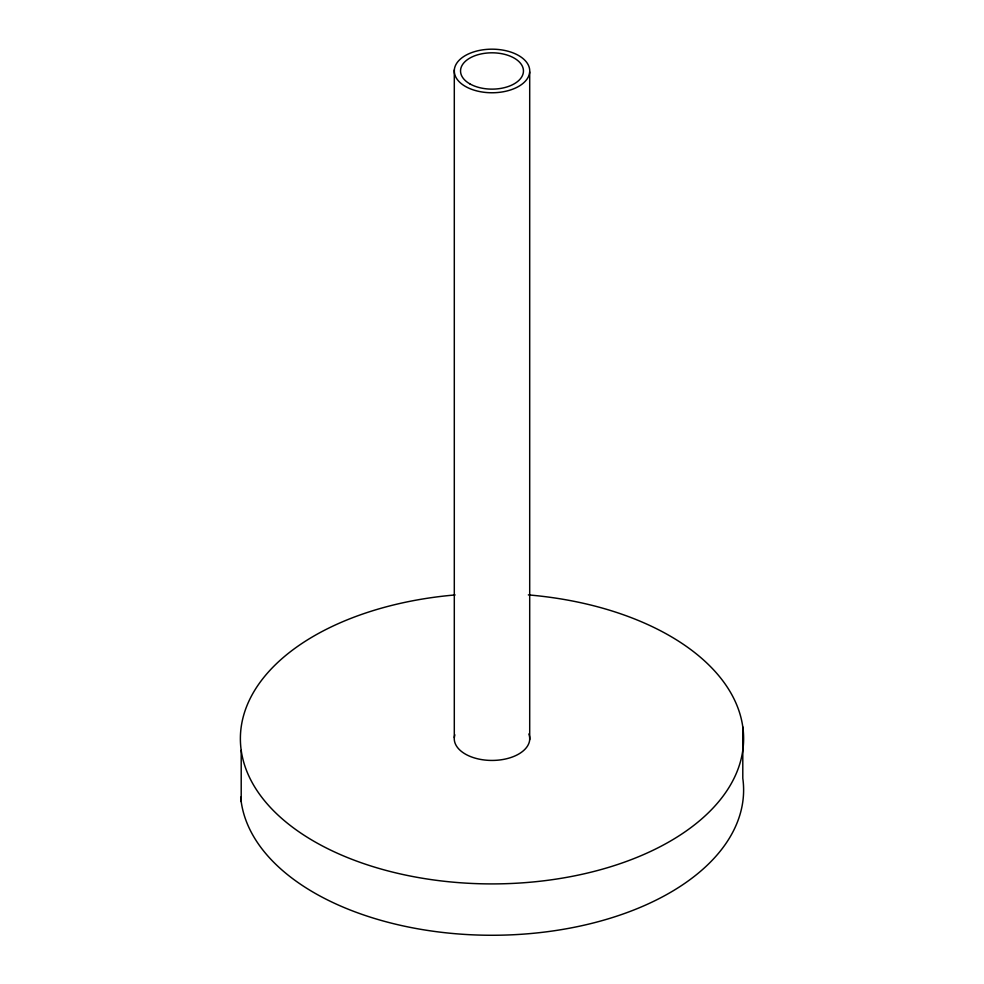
<?xml version="1.0" encoding="UTF-8"?>
<svg xmlns="http://www.w3.org/2000/svg" width="984" height="984" viewBox="0 0 984 984"><rect width="100%" height="100%" fill="white"/><g stroke="black" fill="none" stroke-linecap="round" stroke-linejoin="round"><path stroke-width="1.48" d="M742.797 726.955L742.797 778.319A251.609 145.263 0 0 1 508.334 934.96A251.609 145.263 0 0 1 240.699 797.175M529.699 71.955A37.736 21.796 0 0 1 471.656 89.323A37.736 21.796 0 0 1 474.632 51.623A37.736 21.796 0 0 1 529.699 71.955L529.699 739.636M454.3 69.975L454.3 737.656M241.203 750.337L241.203 801.689M528.359 594.902A251.609 145.263 0 0 1 703.671 817.175A251.609 145.263 0 0 1 280.637 817.458A251.609 145.263 0 0 1 455.088 594.951M528.863 733.966A37.736 21.796 0 0 1 492.75 760.435A37.736 21.796 0 0 1 454.842 734.814M469.762 83.812A31.451 18.155 0 0 0 522.381 75.67A31.451 18.155 0 0 0 483.857 53.431A31.451 18.155 0 0 0 469.762 83.812"/></g></svg>
